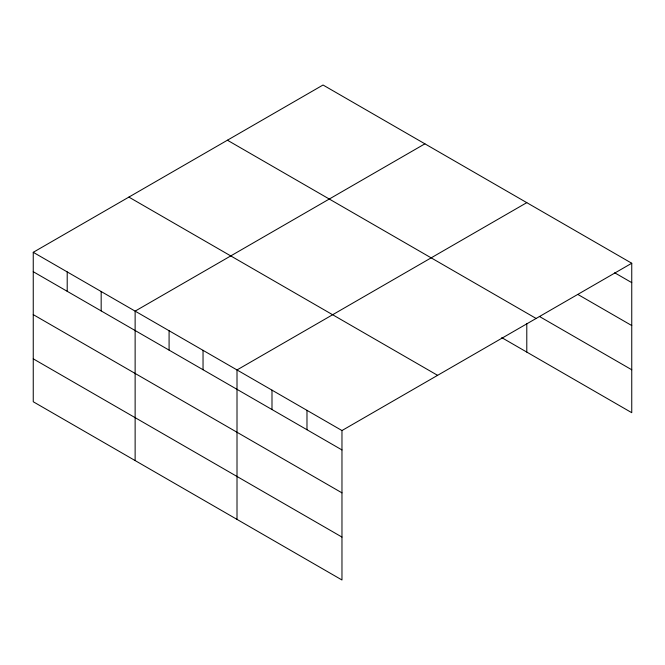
<?xml version="1.0" encoding="UTF-8"?>
<svg xmlns="http://www.w3.org/2000/svg" width="665" height="665" viewBox="0 0 665 665"><rect width="100%" height="100%" fill="white"/><g stroke="black" fill="none" stroke-linecap="round" stroke-linejoin="round"><path stroke-width="1" d="M33.25 252.309L341.968 430.546L341.968 579.988L33.25 401.751L33.25 252.309L323.032 85.012L631.75 263.249L631.75 412.691L501.759 337.637M424.91 143.823L135.128 311.129L135.128 460.571M526.788 202.642L237.006 369.948L237.006 519.39M341.968 430.546L631.75 263.249M614.701 272.791L631.75 282.633M577.918 294.479L631.75 325.551M539.348 316.424L631.75 369.773M227.405 140.215L536.123 318.452M128.877 197.098L437.595 375.334M33.25 271.702L341.968 449.939M33.25 314.62L341.968 492.856M33.25 358.834L341.968 537.071M526.788 323.473L526.788 352.084M306.981 410.347L306.981 429.74M271.993 390.147L271.993 409.54M203.041 350.339L203.041 369.732M169.085 330.738L169.085 350.123M101.171 291.528L101.171 310.912M67.207 271.918L67.207 291.312"/></g></svg>
